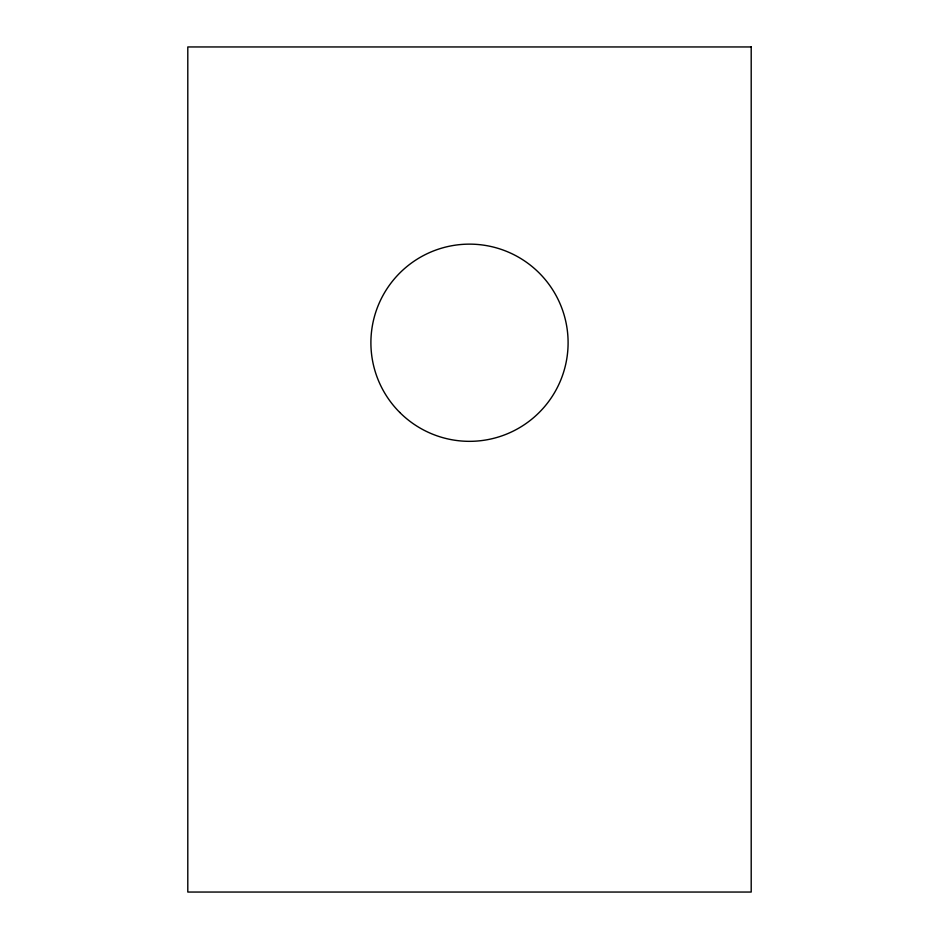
<?xml version="1.0" encoding="UTF-8"?>
<svg xmlns="http://www.w3.org/2000/svg" width="939" height="939" viewBox="0 0 939 939"><rect width="100%" height="100%" fill="white"/><g stroke="black" fill="none" stroke-linecap="round" stroke-linejoin="round"><path stroke-width="1.41" d="M751.2 46.95L187.8 46.95L187.8 892.05L751.2 892.05L751.2 46.95M399.779 412.456A98.595 98.595 0 0 0 564.738 368.252A98.595 98.595 0 0 0 443.983 247.497A98.595 98.595 0 0 0 399.779 412.456"/></g></svg>
